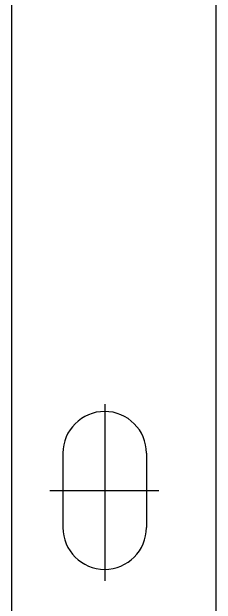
# Model space of a CAD drawing. Header units: millimetres. Extents: x 30232679 to 30326002, y -948068 to -920528.
# Drawn here: x 30314000 to 30314195, y -925991 to -925425 of the extents above; entities that cross this region are included whole.
import ezdxf

# ---------------------------------------------------------------- set-up
doc = ezdxf.new("R2010")
doc.units = ezdxf.units.MM
doc.header["$LTSCALE"] = 600
doc.header["$MEASUREMENT"] = 0
doc.layers.add('PARKING', color=7, linetype='CONTINUOUS')

msp = doc.modelspace()

# ---------------------------------------------------------------- linework, layer by layer
at = {"layer": 'PARKING', "linetype": 'Continuous'}
for p, q in [((30313999.77, -926246.06, 14196.36), (30313999.77, -924099.3, 14196.36)), ((30314194.93, -926352.51, 14196.36), (30314194.93, -925413.97, 14196.36)), ((30314088.48, -925800.03, 14196.36), (30314088.48, -925968.77, 14196.36)), ((30314048.56, -925846.87, 14196.36), (30314048.56, -925917.83, 14196.36)), ((30314128.4, -925846.87, 14196.36), (30314128.4, -925917.83, 14196.36)), ((30314036, -925882.35, 14196.36), (30314140.02, -925882.35, 14196.36))]:
    msp.add_line(p, q, dxfattribs=at)
for centre, start, end in [((30314088.48, -925846.87, 14196.36), 0, 180), ((30314088.48, -925917.83, 14196.36), 180, 0)]:
    msp.add_arc(centre, 39.92, start, end, dxfattribs=at)

doc.saveas('drawing.dxf')
